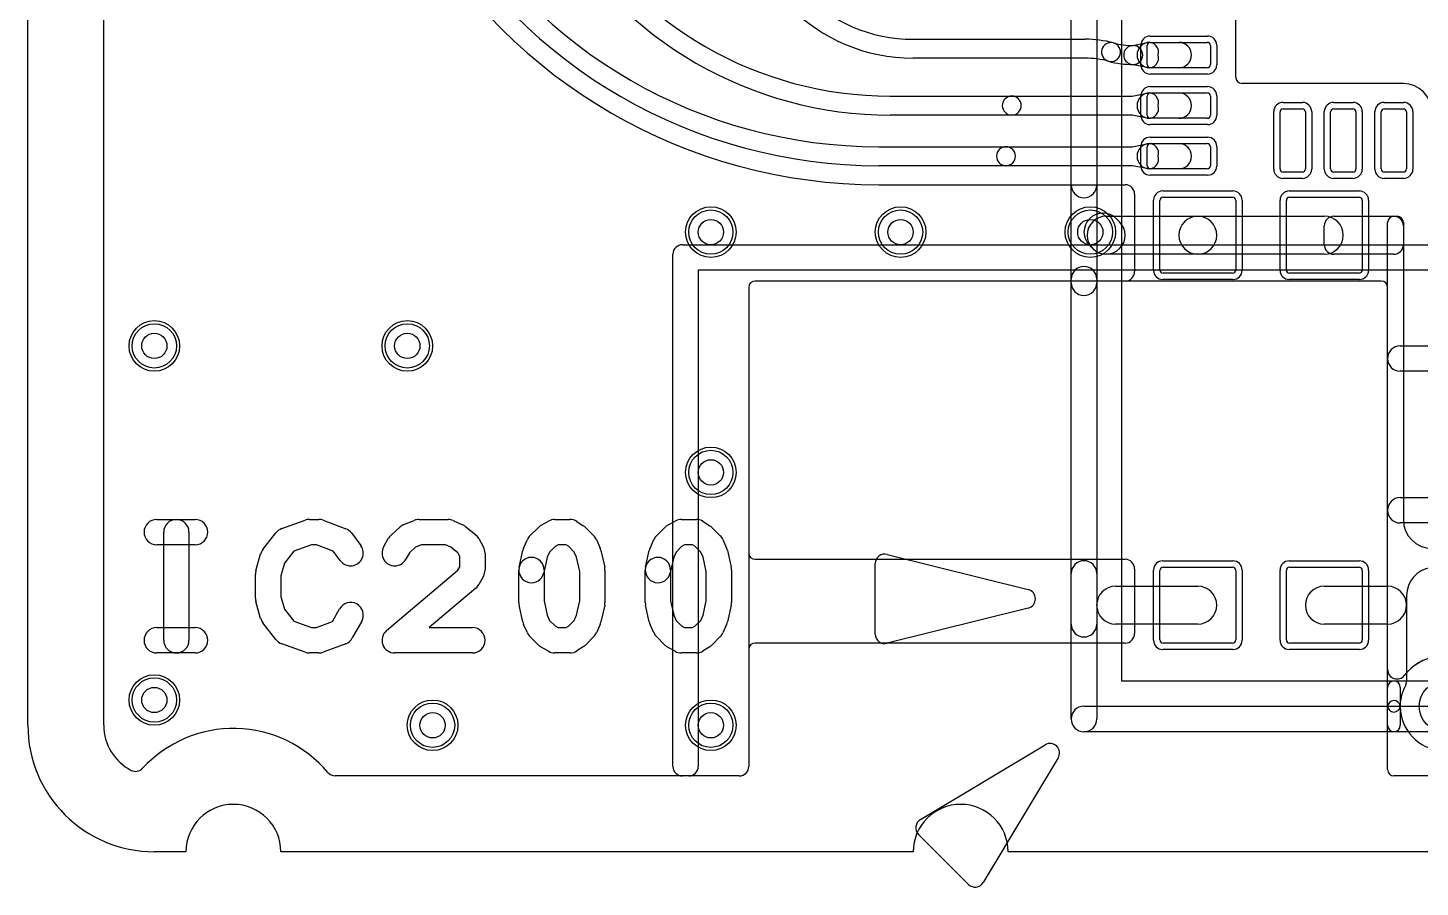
# Model space of a CAD drawing. Extents: x 0 to 20.5, y -0.5 to 20.
# Drawn here: x 0 to 11.01, y -0.28 to 6.52 of the extents above; entities that cross this region are included whole.
import ezdxf

# ---------------------------------------------------------------- set-up
doc = ezdxf.new("R2010")
doc.units = 0
for name, color, linetype in [('Hole', 1, 'CONTINUOUS'), ('L1', 3, 'CONTINUOUS'), ('L2', 3, 'CONTINUOUS'), ('L3', 3, 'CONTINUOUS'), ('L4', 3, 'CONTINUOUS'), ('MetalMask-A', 176, 'CONTINUOUS'), ('Outline', 7, 'CONTINUOUS'), ('PartsArea-A', 111, 'CONTINUOUS'), ('PartsSilk-A', 221, 'CONTINUOUS'), ('Resist-A', 2, 'CONTINUOUS'), ('Resist-B', 2, 'CONTINUOUS'), ('Silk-A', 140, 'CONTINUOUS')]:
    doc.layers.add(name, color=color, linetype=linetype)

msp = doc.modelspace()

# ---------------------------------------------------------------- linework, layer by layer
at = {"layer": 'Hole'}
for centre in [(5.4, 4.9), (6.9, 4.9), (8.4, 4.9), (1, 4), (3, 4), (5.4, 3), (1, 1.2), (3.2, 1), (5.4, 1)]:
    msp.add_circle(centre, 0.1, dxfattribs=at)
at = {"layer": 'L1'}
for p, q in [((0.6, 1), (0.6, 14.32503)), ((9.55004, 6.12501), (9.55004, 7.09999)), ((7, 6.425), (8.35943, 6.425)), ((8.72481, 6.3736), (8.85, 6.39813)), ((8.86923, 6.4), (9.1, 6.4)), ((8.875, 6.4), (9.325, 6.4)), ((8.35943, 6.275), (7, 6.275)), ((8.85, 6.225), (8.85, 6.375)), ((9.35, 6.375), (9.35, 6.225)), ((8.85, 6.20187), (8.72481, 6.2264)), ((9.1, 6.2), (8.86923, 6.2)), ((9.325, 6.2), (8.875, 6.2)), ((10.875, 6.07504), (9.60001, 6.07504)), ((6.81872, 5.975), (7.77898, 5.975)), ((7.77898, 5.975), (8.73195, 5.975)), ((8.73195, 5.975), (8.85, 5.99813)), ((8.85, 5.825), (8.85, 5.975)), ((8.86923, 6), (9.1, 6)), ((8.875, 6), (9.325, 6)), ((9.35, 5.975), (9.35, 5.825)), ((9.9, 5.4), (9.9, 5.85)), ((9.925, 5.875), (10.075, 5.875)), ((10.1, 5.85), (10.1, 5.4)), ((10.3, 5.4), (10.3, 5.85)), ((10.325, 5.875), (10.475, 5.875)), ((10.5, 5.85), (10.5, 5.4)), ((10.7, 5.4), (10.7, 5.85)), ((10.725, 5.875), (10.875, 5.875)), ((10.9, 5.85), (10.9, 5.4)), ((7.77898, 5.825), (6.81872, 5.825)), ((8.73195, 5.825), (7.77898, 5.825)), ((8.85, 5.80187), (8.73195, 5.825)), ((9.1, 5.8), (8.86923, 5.8)), ((9.325, 5.8), (8.875, 5.8)), ((6.72701, 5.575), (7.73312, 5.575)), ((7.73312, 5.575), (8.73195, 5.575)), ((8.73195, 5.575), (8.85, 5.59813)), ((8.85, 5.425), (8.85, 5.575)), ((8.86923, 5.6), (9.1, 5.6)), ((8.875, 5.6), (9.325, 5.6)), ((9.35, 5.575), (9.35, 5.425)), ((7.73312, 5.425), (6.72701, 5.425)), ((8.73195, 5.425), (7.73312, 5.425)), ((8.85, 5.40187), (8.73195, 5.425)), ((9.1, 5.4), (8.86923, 5.4)), ((9.325, 5.4), (8.875, 5.4)), ((10.075, 5.375), (9.925, 5.375)), ((10.475, 5.375), (10.325, 5.375)), ((10.875, 5.375), (10.725, 5.375)), ((6.72702, 5.27496), (8.67503, 5.27496)), ((8.75, 5.19999), (8.75, 4.58751)), ((8.975, 5.175), (9.525, 5.175)), ((9.975, 5.175), (10.525, 5.175)), ((8.95, 4.6), (8.95, 5.15)), ((9.55, 5.15), (9.55, 4.6)), ((9.95, 4.6), (9.95, 5.15)), ((10.55, 5.15), (10.55, 4.6)), ((8.525, 5.025), (9.25, 5.025)), ((8.60607, 5.00607), (8.63107, 4.98107)), ((9.25, 5.025), (10.25, 5.025)), ((10.32497, 5.025), (10.80003, 5.025)), ((10.75004, 1.154), (10.75004, 4.97503)), ((10.80001, 5.025), (10.82499, 5.025)), ((10.87496, 4.97503), (10.87496, 2.625)), ((10.25, 4.79997), (10.25, 4.95003)), ((10.875, 4.95003), (10.875, 4.79997)), ((8.41893, 4.76893), (8.39393, 4.79393)), ((9.25, 4.725), (8.525, 4.725)), ((10.25, 4.725), (9.25, 4.725)), ((10.80003, 4.725), (10.32497, 4.725)), ((9.525, 4.575), (8.975, 4.575)), ((10.525, 4.575), (9.975, 4.575)), ((5.69996, 4.4625), (5.69996, 2.3625)), ((8.67503, 4.51254), (5.75, 4.51254)), ((10.85, 4), (11.325, 4)), ((11.325, 3.8), (10.85, 3.8)), ((10.85, 2.8), (11.325, 2.8)), ((11.325, 2.6), (10.85, 2.6)), ((5.75, 2.31246), (8.67503, 2.31246)), ((8.75, 2.23749), (8.75, 1.72501)), ((8.95, 1.675), (8.95, 2.225)), ((8.975, 2.25), (9.525, 2.25)), ((9.55, 2.225), (9.55, 1.675)), ((9.95, 1.675), (9.95, 2.225)), ((9.975, 2.25), (10.525, 2.25)), ((10.55, 2.225), (10.55, 1.675)), ((8.6, 2.1), (9.25, 2.1)), ((10.25, 2.1), (10.75004, 2.1)), ((10.89996, 2.025), (10.89996, 1.34365)), ((9.25, 1.8), (8.6, 1.8)), ((10.75004, 1.8), (10.25, 1.8)), ((5.69996, 1.6), (5.69996, 0.7)), ((8.67503, 1.65004), (5.75, 1.65004)), ((9.525, 1.65), (8.975, 1.65)), ((10.525, 1.65), (9.975, 1.65)), ((10.75, 1), (10.75, 1.3)), ((10.85, 1.3), (10.85, 1)), ((10.75004, 0.64997), (10.75004, 1.146)), ((5.7, 0.69684), (5.7, 0.67497)), ((5.62503, 0.6), (2.42929, 0.6)), ((11.75003, 0.6), (10.80001, 0.6))]:
    msp.add_line(p, q, dxfattribs=at)
for centre in [(5.4, 4.9), (6.9, 4.9), (8.4, 4.9), (1, 4), (3, 4), (5.4, 3), (1, 1.2), (11.2, 1.15), (3.2, 1), (5.4, 1)]:
    msp.add_circle(centre, 0.2, dxfattribs=at)
for centre, radius, start, end in [((7, 7.65), 1.375, 180, -90), ((7, 7.65), 1.225, 180, -90), ((6.72701, 9.5), 3.925, -149.999988, -90), ((6.72707, 9.5), 4.22504, -149.999987, -90.000678), ((6.72701, 9.5), 4.075, -149.999975, -90), ((6.81872, 8.9), 2.925, -149.999788, -90), ((6.81872, 8.9), 3.075, -149.999763, -90), ((8.35943, 5.56034), 0.86466, 75.000715, 90), ((8.56381, 6.32309), 0.075, 75.002154, -104.999701), ((8.5638, 6.3231), 0.075, -104.997846, 75.000766), ((8.73923, 6.97778), 0.60278, -104.999932, -90), ((8.86923, 6.3), 0.1, 90, -90), ((8.875, 6.375), 0.025, 90, 180), ((8.86442, 6.32453), 0.075, -19.089605, 101.086205), ((9.1, 6.3), 0.1, -90, 90), ((9.325, 6.375), 0.025, 0, 90), ((8.35943, 5.56034), 0.71466, 75.000766, 90), ((8.73923, 6.3), 0.075, 101.085197, -101.085197), ((8.73923, 6.3), 0.075, -90, 90), ((8.86442, 6.27547), 0.075, -101.085197, 19.089605), ((8.73923, 6.97778), 0.75278, -104.999714, -90), ((8.875, 6.225), 0.025, 180, -90), ((9.325, 6.225), 0.025, -90, 0), ((9.60001, 6.12501), 0.04997, 180, -90), ((10.875, 5.85), 0.22504, 0, 90), ((7.77898, 5.9), 0.075, 90, -90), ((7.77898, 5.9), 0.075, -90, 90), ((8.86923, 5.9), 0.1, 90, -90), ((8.875, 5.975), 0.025, 90, 180), ((8.86442, 5.92453), 0.075, -19.089605, 101.086205), ((9.1, 5.9), 0.1, -90, 90), ((9.325, 5.975), 0.025, 0, 90), ((8.86442, 5.87547), 0.075, -101.085197, 19.089605), ((9.925, 5.85), 0.025, 90, 180), ((10.075, 5.85), 0.025, 0, 90), ((10.325, 5.85), 0.025, 90, 180), ((10.475, 5.85), 0.025, 0, 90), ((10.725, 5.85), 0.025, 90, 180), ((10.875, 5.85), 0.025, 0, 90), ((8.875, 5.825), 0.025, 180, -90), ((9.325, 5.825), 0.025, -90, 0), ((7.73312, 5.5), 0.075, 90, -90), ((7.73312, 5.5), 0.075, -90, 90), ((8.86923, 5.5), 0.1, 90, -90), ((8.875, 5.575), 0.025, 90, 180), ((8.86442, 5.52453), 0.075, -19.089605, 101.086205), ((9.1, 5.5), 0.1, -90, 90), ((9.325, 5.575), 0.025, 0, 90), ((8.86442, 5.47547), 0.075, -101.085197, 19.089605), ((8.875, 5.425), 0.025, 180, -90), ((9.325, 5.425), 0.025, -90, 0), ((9.925, 5.4), 0.025, 180, -90), ((10.075, 5.4), 0.025, -90, 0), ((10.325, 5.4), 0.025, 180, -90), ((10.475, 5.4), 0.025, -90, 0), ((10.725, 5.4), 0.025, 180, -90), ((10.875, 5.4), 0.025, -90, 0), ((8.67503, 5.19999), 0.07497, 0, 90), ((8.975, 5.15), 0.025, 90, 180), ((9.525, 5.15), 0.025, 0, 90), ((9.975, 5.15), 0.025, 90, 180), ((10.525, 5.15), 0.025, 0, 90), ((8.5, 4.9), 0.15, 45, -135), ((8.525, 4.875), 0.15, 90, -90), ((8.525, 4.875), 0.15, -135, 45), ((9.25, 4.875), 0.15, 90, -90), ((9.25, 4.875), 0.15, -90, 90), ((10.32497, 4.95003), 0.07497, 90, 180), ((10.25, 4.875), 0.15, -90, 90), ((10.80001, 4.97503), 0.04997, 90, 180), ((10.80003, 4.95003), 0.07497, 0, 90), ((10.82499, 4.97503), 0.04997, 0, 90), ((10.32497, 4.79997), 0.07497, 180, -90), ((10.80003, 4.79997), 0.07497, -90, 0), ((8.67503, 4.58751), 0.07497, -90, 0), ((8.975, 4.6), 0.025, 180, -90), ((9.525, 4.6), 0.025, -90, 0), ((9.975, 4.6), 0.025, 180, -90), ((10.525, 4.6), 0.025, -90, 0), ((5.75, 4.4625), 0.05004, 90, 180), ((10.85, 3.9), 0.1, 90, -90), ((10.85, 2.7), 0.1, 90, -90), ((11.1, 2.625), 0.22504, 180, -90), ((5.75, 2.3625), 0.05004, 180, -90), ((8.67503, 2.23749), 0.07497, 0, 90), ((8.975, 2.225), 0.025, 90, 180), ((9.525, 2.225), 0.025, 0, 90), ((9.975, 2.225), 0.025, 90, 180), ((10.525, 2.225), 0.025, 0, 90), ((11.12501, 2.02499), 0.22505, 98.133343, 179.997454), ((8.6, 1.95), 0.15, 90, -90), ((9.25, 1.95), 0.15, -90, 90), ((10.25, 1.95), 0.15, 90, -90), ((10.75004, 1.95), 0.15, -90, 90), ((8.67503, 1.72501), 0.07497, -90, 0), ((8.975, 1.675), 0.025, 180, -90), ((9.525, 1.675), 0.025, -90, 0), ((9.975, 1.675), 0.025, 180, -90), ((10.525, 1.675), 0.025, -90, 0), ((5.75, 1.6), 0.05004, 90, 180), ((10.8, 1.3), 0.05, 0, 180), ((10.84999, 1.34365), 0.04997, -28.955478, 0), ((11.2, 1.15), 0.35004, 151.045714, 179.427094), ((10.80001, 1.146), 0.04997, 0.573283, 180), ((10.80001, 1.154), 0.04997, 180, -0.573283), ((11.2, 1.15), 0.35004, -179.427094, -7.176584), ((1, 1), 0.4, 180, -117.083928), ((10.8, 1), 0.05, 180, 0), ((1.625, 0), 0.975, 40.004809, 137.405803), ((5.62503, 0.67497), 0.07497, -90, 0), ((5.75, 0.7), 0.05004, 180, -178.557029), ((5.62503, 0.69685), 0.07497, -0.007642, 1.444511), ((0.85203, 0.71064), 0.075, -117.084324, -42.59539), ((2.42929, 0.675), 0.075, -139.991968, -90), ((10.80001, 0.64997), 0.04997, 180, -90)]:
    msp.add_arc(centre, radius, start, end, dxfattribs=at)
at = {"layer": 'L2'}
for p, q in [((0.6, 1), (0.6, 14.325)), ((5.17497, 4.8), (12.02503, 4.8)), ((5.1, 0.67497), (5.1, 4.72503)), ((11.9, 4.6), (5.3, 4.6)), ((5.3, 4.6), (5.3, 0.675)), ((5.7, 4.4625), (5.7, 0.67497)), ((10.7, 4.5125), (5.75, 4.5125)), ((10.75, 1.44153), (10.75, 4.4625)), ((5.225, 0.6), (2.42929, 0.6)), ((5.62503, 0.6), (5.17497, 0.6))]:
    msp.add_line(p, q, dxfattribs=at)
for centre in [(5.4, 4.9), (6.9, 4.9), (8.4, 4.9), (1, 4), (3, 4), (5.4, 3), (1, 1.2), (3.2, 1), (5.4, 1)]:
    msp.add_circle(centre, 0.2, dxfattribs=at)
for centre, radius, start, end in [((5.17497, 4.72503), 0.07497, 90, 180), ((5.75, 4.4625), 0.05, 90, 180), ((10.7, 4.4625), 0.05, 0, 90), ((11.2, 1.15), 0.40004, 0, 142.14009), ((10.82497, 1.44153), 0.07497, 180, -37.858896), ((1, 1), 0.4, 180, -117.083928), ((1.625, 0), 0.975, 40.004809, 137.405803), ((5.17497, 0.67497), 0.07497, 180, -90), ((5.225, 0.675), 0.075, -90, 0), ((5.62503, 0.67497), 0.07497, -90, 0), ((0.85203, 0.71064), 0.075, -117.084324, -42.59539), ((2.42929, 0.675), 0.075, -139.991968, -90)]:
    msp.add_arc(centre, radius, start, end, dxfattribs=at)
at = {"layer": 'L3'}
for p, q in [((0.6, 1), (0.6, 14.325)), ((5.17497, 4.8), (12.02503, 4.8)), ((5.1, 0.67497), (5.1, 4.72503)), ((11.9, 4.6), (5.3, 4.6)), ((5.3, 4.6), (5.3, 0.675)), ((5.7, 4.4625), (5.7, 0.67497)), ((10.7, 4.5125), (5.75, 4.5125)), ((10.75, 1.44153), (10.75, 4.4625)), ((5.225, 0.6), (2.42929, 0.6)), ((5.62503, 0.6), (5.17497, 0.6))]:
    msp.add_line(p, q, dxfattribs=at)
for centre in [(5.4, 4.9), (6.9, 4.9), (8.4, 4.9), (1, 4), (3, 4), (5.4, 3), (1, 1.2), (3.2, 1), (5.4, 1)]:
    msp.add_circle(centre, 0.2, dxfattribs=at)
for centre, radius, start, end in [((5.17497, 4.72503), 0.07497, 90, 180), ((5.75, 4.4625), 0.05, 90, 180), ((10.7, 4.4625), 0.05, 0, 90), ((11.2, 1.15), 0.40004, 0, 142.14009), ((10.82497, 1.44153), 0.07497, 180, -37.858896), ((1, 1), 0.4, 180, -117.083928), ((1.625, 0), 0.975, 40.004809, 137.405803), ((5.17497, 0.67497), 0.07497, 180, -90), ((5.225, 0.675), 0.075, -90, 0), ((5.62503, 0.67497), 0.07497, -90, 0), ((0.85203, 0.71064), 0.075, -117.084324, -42.59539), ((2.42929, 0.675), 0.075, -139.991968, -90)]:
    msp.add_arc(centre, radius, start, end, dxfattribs=at)
at = {"layer": 'L4'}
for p, q in [((0.6, 1), (0.6, 14.325)), ((5.17497, 4.8), (12.02503, 4.8)), ((5.1, 0.67497), (5.1, 4.72503)), ((11.9, 4.6), (5.3, 4.6)), ((5.3, 4.6), (5.3, 0.675)), ((5.7, 4.4625), (5.7, 0.67497)), ((10.7, 4.5125), (5.75, 4.5125)), ((10.75, 1.44153), (10.75, 4.4625)), ((5.225, 0.6), (2.42929, 0.6)), ((5.62503, 0.6), (5.17497, 0.6))]:
    msp.add_line(p, q, dxfattribs=at)
for centre in [(5.4, 4.9), (6.9, 4.9), (8.4, 4.9), (1, 4), (3, 4), (5.4, 3), (1, 1.2), (11.2, 1.15), (3.2, 1), (5.4, 1)]:
    msp.add_circle(centre, 0.2, dxfattribs=at)
for centre, radius, start, end in [((9.85, 6.2), 7.02504, 0, 90), ((9.85, 6.2), 6.875, 0, 90), ((9.85, 6.2), 6.725, 0, 90), ((9.85, 6.2), 6.575, 0, 90), ((9.85, 6.2), 6.425, 0, 90), ((9.85, 6.2), 6.27496, 0, 90), ((5.17497, 4.72503), 0.07497, 90, 180), ((5.75, 4.4625), 0.05, 90, 180), ((10.7, 4.4625), 0.05, 0, 90), ((11.2, 1.15), 0.40004, 83.355178, 142.14009), ((10.82497, 1.44153), 0.07497, 180, -37.858896), ((1, 1), 0.4, 180, -117.083928), ((1.625, 0), 0.975, 40.004809, 137.405803), ((5.17497, 0.67497), 0.07497, 180, -90), ((5.225, 0.675), 0.075, -90, 0), ((5.62503, 0.67497), 0.07497, -90, 0), ((0.85203, 0.71064), 0.075, -117.084324, -42.59539), ((2.42929, 0.675), 0.075, -139.991968, -90)]:
    msp.add_arc(centre, radius, start, end, dxfattribs=at)
at = {"layer": 'MetalMask-A'}
for p, q in [((8.875, 6.4), (9.325, 6.4)), ((8.85, 6.225), (8.85, 6.375)), ((9.35, 6.375), (9.35, 6.225)), ((9.325, 6.2), (8.875, 6.2)), ((8.85, 5.825), (8.85, 5.975)), ((8.875, 6), (9.325, 6)), ((9.35, 5.975), (9.35, 5.825)), ((9.9, 5.4), (9.9, 5.85)), ((9.925, 5.875), (10.075, 5.875)), ((10.1, 5.85), (10.1, 5.4)), ((10.3, 5.4), (10.3, 5.85)), ((10.325, 5.875), (10.475, 5.875)), ((10.5, 5.85), (10.5, 5.4)), ((10.7, 5.4), (10.7, 5.85)), ((10.725, 5.875), (10.875, 5.875)), ((10.9, 5.85), (10.9, 5.4)), ((9.325, 5.8), (8.875, 5.8)), ((8.85, 5.425), (8.85, 5.575)), ((8.875, 5.6), (9.325, 5.6)), ((9.35, 5.575), (9.35, 5.425)), ((9.325, 5.4), (8.875, 5.4)), ((10.075, 5.375), (9.925, 5.375)), ((10.475, 5.375), (10.325, 5.375)), ((10.875, 5.375), (10.725, 5.375)), ((8.975, 5.175), (9.525, 5.175)), ((9.975, 5.175), (10.525, 5.175)), ((8.95, 4.6), (8.95, 5.15)), ((9.55, 5.15), (9.55, 4.6)), ((9.95, 4.6), (9.95, 5.15)), ((10.55, 5.15), (10.55, 4.6)), ((9.525, 4.575), (8.975, 4.575)), ((10.525, 4.575), (9.975, 4.575)), ((8.95, 1.675), (8.95, 2.225)), ((8.975, 2.25), (9.525, 2.25)), ((9.55, 2.225), (9.55, 1.675)), ((9.95, 1.675), (9.95, 2.225)), ((9.975, 2.25), (10.525, 2.25)), ((10.55, 2.225), (10.55, 1.675)), ((9.525, 1.65), (8.975, 1.65)), ((10.525, 1.65), (9.975, 1.65))]:
    msp.add_line(p, q, dxfattribs=at)
for centre, start, end in [((8.875, 6.375), 90, 180), ((9.325, 6.375), 0, 90), ((8.875, 6.225), 180, -90), ((9.325, 6.225), -90, 0), ((8.875, 5.975), 90, 180), ((9.325, 5.975), 0, 90), ((9.925, 5.85), 90, 180), ((10.075, 5.85), 0, 90), ((10.325, 5.85), 90, 180), ((10.475, 5.85), 0, 90), ((10.725, 5.85), 90, 180), ((10.875, 5.85), 0, 90), ((8.875, 5.825), 180, -90), ((9.325, 5.825), -90, 0), ((8.875, 5.575), 90, 180), ((9.325, 5.575), 0, 90), ((8.875, 5.425), 180, -90), ((9.325, 5.425), -90, 0), ((9.925, 5.4), 180, -90), ((10.075, 5.4), -90, 0), ((10.325, 5.4), 180, -90), ((10.475, 5.4), -90, 0), ((10.725, 5.4), 180, -90), ((10.875, 5.4), -90, 0), ((8.975, 5.15), 90, 180), ((9.525, 5.15), 0, 90), ((9.975, 5.15), 90, 180), ((10.525, 5.15), 0, 90), ((8.975, 4.6), 180, -90), ((9.525, 4.6), -90, 0), ((9.975, 4.6), 180, -90), ((10.525, 4.6), -90, 0), ((8.975, 2.225), 90, 180), ((9.525, 2.225), 0, 90), ((9.975, 2.225), 90, 180), ((10.525, 2.225), 0, 90), ((8.975, 1.675), 180, -90), ((9.525, 1.675), -90, 0), ((9.975, 1.675), 180, -90), ((10.525, 1.675), -90, 0)]:
    msp.add_arc(centre, 0.025, start, end, dxfattribs=at)
at = {"layer": 'Outline'}
for p, q in [((0, 1), (0, 15)), ((1.25, 0), (1, 0)), ((7, 0), (2, 0)), ((19, 0), (7.75, 0))]:
    msp.add_line(p, q, dxfattribs=at)
for centre, radius, start, end in [((1, 1), 1, 180, -90), ((1.625, 0), 0.375, 0, 180), ((7.375, 0), 0.375, 0, 180)]:
    msp.add_arc(centre, radius, start, end, dxfattribs=at)
at = {"layer": 'PartsArea-A'}
for p, q in [((8.65, 1.35), (8.65, 8.05)), ((15.35, 1.35), (8.65, 1.35))]:
    msp.add_line(p, q, dxfattribs=at)
at = {"layer": 'PartsSilk-A'}
for p, q in [((8.2484, 1.05), (8.2484, 8.35)), ((8.4516, 8.2484), (8.4516, 1.05)), ((8.35, 1.1516), (15.5484, 1.1516)), ((15.65, 0.9484), (8.35, 0.9484)), ((7.05654, 0.25392), (8.04275, 0.84565)), ((8.14565, 0.74275), (7.55392, -0.24346)), ((7.43658, -0.25791), (7.04209, 0.13658))]:
    msp.add_line(p, q, dxfattribs=at)
for centre, radius, start, end in [((8.35, 1.05), 0.1016, 90, -90), ((8.35, 1.05), 0.1016, 180, 0), ((8.08134, 0.78134), 0.075, -30.966377, 120.963892), ((7.09512, 0.18961), 0.075, 120.959826, -135), ((7.48961, -0.20487), 0.075, -134.994598, -30.96382)]:
    msp.add_arc(centre, radius, start, end, dxfattribs=at)
at = {"layer": 'Resist-A'}
for p, q in [((8.8725, 6.45), (9.3275, 6.45)), ((8.8, 6.2225), (8.8, 6.3775)), ((9.4, 6.3775), (9.4, 6.2225)), ((9.3275, 6.15), (8.8725, 6.15)), ((8.8, 5.8225), (8.8, 5.9775)), ((8.8725, 6.05), (9.3275, 6.05)), ((9.4, 5.9775), (9.4, 5.8225)), ((9.85, 5.3975), (9.85, 5.8525)), ((9.9225, 5.925), (10.0775, 5.925)), ((10.15, 5.8525), (10.15, 5.3975)), ((10.25, 5.3975), (10.25, 5.8525)), ((10.3225, 5.925), (10.4775, 5.925)), ((10.55, 5.8525), (10.55, 5.3975)), ((10.65, 5.3975), (10.65, 5.8525)), ((10.7225, 5.925), (10.8775, 5.925)), ((10.95, 5.8525), (10.95, 5.3975)), ((9.3275, 5.75), (8.8725, 5.75)), ((8.8725, 5.65), (9.3275, 5.65)), ((8.8, 5.4225), (8.8, 5.5775)), ((9.4, 5.5775), (9.4, 5.4225)), ((9.3275, 5.35), (8.8725, 5.35)), ((10.0775, 5.325), (9.9225, 5.325)), ((10.4775, 5.325), (10.3225, 5.325)), ((10.8775, 5.325), (10.7225, 5.325)), ((8.9725, 5.225), (9.5275, 5.225)), ((9.9725, 5.225), (10.5275, 5.225)), ((8.9, 4.5975), (8.9, 5.1525)), ((9.6, 5.1525), (9.6, 4.5975)), ((9.9, 4.5975), (9.9, 5.1525)), ((10.6, 5.1525), (10.6, 4.5975)), ((9.5275, 4.525), (8.9725, 4.525)), ((10.5275, 4.525), (9.9725, 4.525)), ((8.9, 1.6725), (8.9, 2.2275)), ((8.9725, 2.3), (9.5275, 2.3)), ((9.6, 2.2275), (9.6, 1.6725)), ((9.9, 1.6725), (9.9, 2.2275)), ((9.9725, 2.3), (10.5275, 2.3)), ((10.6, 2.2275), (10.6, 1.6725)), ((9.5275, 1.6), (8.9725, 1.6)), ((10.5275, 1.6), (9.9725, 1.6))]:
    msp.add_line(p, q, dxfattribs=at)
for centre in [(5.4, 4.9), (6.9, 4.9), (8.4, 4.9), (1, 4), (3, 4), (5.4, 3), (1, 1.2), (3.2, 1), (5.4, 1)]:
    msp.add_circle(centre, 0.175, dxfattribs=at)
for centre, start, end in [((8.8725, 6.3775), 90, 180), ((9.3275, 6.3775), 0, 90), ((8.8725, 6.2225), 180, -90), ((9.3275, 6.2225), -90, 0), ((8.8725, 5.9775), 90, 180), ((9.3275, 5.9775), 0, 90), ((9.9225, 5.8525), 90, 180), ((10.0775, 5.8525), 0, 90), ((10.3225, 5.8525), 90, 180), ((10.4775, 5.8525), 0, 90), ((10.7225, 5.8525), 90, 180), ((10.8775, 5.8525), 0, 90), ((8.8725, 5.8225), 180, -90), ((9.3275, 5.8225), -90, 0), ((8.8725, 5.5775), 90, 180), ((9.3275, 5.5775), 0, 90), ((8.8725, 5.4225), 180, -90), ((9.3275, 5.4225), -90, 0), ((9.9225, 5.3975), 180, -90), ((10.0775, 5.3975), -90, 0), ((10.3225, 5.3975), 180, -90), ((10.4775, 5.3975), -90, 0), ((10.7225, 5.3975), 180, -90), ((10.8775, 5.3975), -90, 0), ((8.9725, 5.1525), 90, 180), ((9.5275, 5.1525), 0, 90), ((9.9725, 5.1525), 90, 180), ((10.5275, 5.1525), 0, 90), ((8.9725, 4.5975), 180, -90), ((9.5275, 4.5975), -90, 0), ((9.9725, 4.5975), 180, -90), ((10.5275, 4.5975), -90, 0), ((8.9725, 2.2275), 90, 180), ((9.5275, 2.2275), 0, 90), ((9.9725, 2.2275), 90, 180), ((10.5275, 2.2275), 0, 90), ((8.9725, 1.6725), 180, -90), ((9.5275, 1.6725), -90, 0), ((9.9725, 1.6725), 180, -90), ((10.5275, 1.6725), -90, 0)]:
    msp.add_arc(centre, 0.0725, start, end, dxfattribs=at)
at = {"layer": 'Resist-B'}
for centre in [(5.4, 4.9), (6.9, 4.9), (8.4, 4.9), (1, 4), (3, 4), (5.4, 3), (1, 1.2), (3.2, 1), (5.4, 1)]:
    msp.add_circle(centre, 0.175, dxfattribs=at)
at = {"layer": 'Silk-A'}
for p, q in [((8.2484, 5.27327), (8.2484, 8.35)), ((8.4516, 8.2484), (8.4516, 5.27327)), ((8.2484, 4.5), (8.2484, 4.52673)), ((8.4516, 4.52673), (8.4516, 4.5)), ((1.01852, 2.62778), (1.32222, 2.62778)), ((2.00687, 2.5552), (2.19206, 2.62187)), ((2.22593, 2.62778), (2.3, 2.62778)), ((2.33511, 2.62141), (2.51289, 2.55474)), ((2.87015, 2.50211), (2.94422, 2.56877)), ((2.97324, 2.58699), (3.05472, 2.62033)), ((3.09259, 2.62778), (3.32222, 2.62778)), ((3.36326, 2.61897), (3.43734, 2.58563)), ((3.45962, 2.57184), (3.5411, 2.50518)), ((3.97003, 2.4985), (4.0367, 2.56516)), ((4.05838, 2.58159), (4.11764, 2.61493)), ((4.16667, 2.62778), (4.28519, 2.62778)), ((4.33927, 2.61189), (4.39112, 2.57855)), ((4.40775, 2.56515), (4.47441, 2.49849)), ((4.97003, 2.4985), (5.0367, 2.56516)), ((5.05838, 2.58159), (5.11764, 2.61493)), ((5.16667, 2.62778), (5.28519, 2.62778)), ((5.33927, 2.61189), (5.39112, 2.57855)), ((5.40775, 2.56515), (5.47441, 2.49849)), ((1.32222, 2.42778), (1.01852, 2.42778)), ((1.07407, 1.67222), (1.07407, 2.52778)), ((1.27407, 2.52778), (1.27407, 1.67222)), ((1.8581, 2.38917), (1.9618, 2.5225)), ((2.24338, 2.42778), (2.10188, 2.37684)), ((2.28187, 2.42778), (2.24338, 2.42778)), ((2.41501, 2.37785), (2.28187, 2.42778)), ((2.55814, 2.52063), (2.63221, 2.42063)), ((2.81258, 2.40968), (2.84962, 2.47635)), ((3.11226, 2.42778), (3.06508, 2.40847)), ((3.30075, 2.42778), (3.11226, 2.42778)), ((3.34321, 2.40867), (3.30075, 2.42778)), ((3.5652, 2.47634), (3.60223, 2.40967)), ((3.91973, 2.40172), (3.94936, 2.46839)), ((4.19287, 2.42778), (4.16841, 2.41402)), ((4.25581, 2.42778), (4.19287, 2.42778)), ((4.27392, 2.41614), (4.25581, 2.42778)), ((4.49508, 2.46839), (4.52471, 2.40172)), ((4.91973, 2.40172), (4.94936, 2.46839)), ((5.19287, 2.42778), (5.16841, 2.41402)), ((5.25581, 2.42778), (5.19287, 2.42778)), ((5.27392, 2.41614), (5.25581, 2.42778)), ((5.49508, 2.46839), (5.52471, 2.40172)), ((1.80365, 2.22121), (1.84069, 2.35455)), ((2.10188, 2.37684), (2.0281, 2.28198)), ((2.47149, 2.30159), (2.41501, 2.37785)), ((3.01635, 2.36462), (2.98742, 2.31254)), ((3.06508, 2.40847), (3.01635, 2.36462)), ((3.39965, 2.3625), (3.34321, 2.40867)), ((3.41481, 2.3352), (3.39965, 2.3625)), ((3.41481, 2.25369), (3.41481, 2.3352)), ((3.61481, 2.36111), (3.61481, 2.22778)), ((3.88386, 2.24947), (3.91349, 2.3828)), ((4.10656, 2.32964), (4.0791, 2.20609)), ((4.12458, 2.3702), (4.10656, 2.32964)), ((4.16841, 2.41402), (4.12458, 2.3702)), ((4.31986, 2.3702), (4.27392, 2.41614)), ((4.33788, 2.32964), (4.31986, 2.3702)), ((4.36296, 2.2168), (4.33788, 2.32964)), ((4.53095, 2.3828), (4.56058, 2.24947)), ((4.88386, 2.24947), (4.91349, 2.3828)), ((5.10656, 2.32964), (5.0791, 2.20609)), ((5.12458, 2.3702), (5.10656, 2.32964)), ((5.16841, 2.41402), (5.12458, 2.3702)), ((5.31986, 2.3702), (5.27392, 2.41614)), ((5.33788, 2.32964), (5.31986, 2.3702)), ((5.36296, 2.2168), (5.33788, 2.32964)), ((5.53095, 2.3828), (5.56058, 2.24947)), ((6.79318, 2.3517), (7.90895, 2.07276)), ((2.0281, 2.28198), (2, 2.18081)), ((2.83541, 1.74856), (3.39923, 2.22564)), ((3.39923, 2.22564), (3.41481, 2.25369)), ((3.88148, 1.97222), (3.88148, 2.22778)), ((4.08148, 2.22778), (4.08148, 1.9832)), ((4.36296, 1.9832), (4.36296, 2.2168)), ((4.56296, 2.22778), (4.56296, 1.97222)), ((4.88148, 1.97222), (4.88148, 2.22778)), ((5.08148, 2.22778), (5.08148, 1.9832)), ((5.36296, 1.9832), (5.36296, 2.2168)), ((5.56296, 2.22778), (5.56296, 1.97222)), ((6.69999, 1.72106), (6.69999, 2.27894)), ((1.8, 2.00556), (1.8, 2.19444)), ((2, 2.18081), (2, 2.01919)), ((3.60223, 2.17922), (3.5652, 2.11255)), ((8.2484, 1.8), (8.2484, 2.2)), ((8.4516, 2.2), (8.4516, 1.8)), ((2, 2.01919), (2.0281, 1.91802)), ((3.54237, 2.08477), (3.17299, 1.77222)), ((4.08148, 1.9832), (4.10656, 1.87036)), ((4.33788, 1.87036), (4.36296, 1.9832)), ((5.08148, 1.9832), (5.10656, 1.87036)), ((5.33788, 1.87036), (5.36296, 1.9832)), ((1.84069, 1.84545), (1.80365, 1.97879)), ((2.0281, 1.91802), (2.10188, 1.82316)), ((2.40823, 1.81961), (2.46443, 1.92078)), ((3.91349, 1.8172), (3.88386, 1.95053)), ((4.56058, 1.95053), (4.53095, 1.8172)), ((4.91349, 1.8172), (4.88386, 1.95053)), ((5.56058, 1.95053), (5.53095, 1.8172)), ((7.90895, 1.92724), (6.79318, 1.6483)), ((1.01852, 1.77222), (1.32222, 1.77222)), ((1.9618, 1.6775), (1.8581, 1.81083)), ((2.10188, 1.82316), (2.24338, 1.77222)), ((2.24338, 1.77222), (2.28187, 1.77222)), ((2.28187, 1.77222), (2.40823, 1.81961)), ((2.63927, 1.82366), (2.5652, 1.69033)), ((3.17299, 1.77222), (3.51481, 1.77222)), ((3.94936, 1.73161), (3.91973, 1.79828)), ((4.10656, 1.87036), (4.12458, 1.8298)), ((4.12458, 1.8298), (4.16841, 1.78598)), ((4.16841, 1.78598), (4.19287, 1.77222)), ((4.19287, 1.77222), (4.25581, 1.77222)), ((4.25581, 1.77222), (4.27392, 1.78386)), ((4.27392, 1.78386), (4.31986, 1.8298)), ((4.31986, 1.8298), (4.33788, 1.87036)), ((4.52471, 1.79828), (4.49508, 1.73161)), ((4.94936, 1.73161), (4.91973, 1.79828)), ((5.10656, 1.87036), (5.12458, 1.8298)), ((5.12458, 1.8298), (5.16841, 1.78598)), ((5.16841, 1.78598), (5.19287, 1.77222)), ((5.19287, 1.77222), (5.25581, 1.77222)), ((5.25581, 1.77222), (5.27392, 1.78386)), ((5.27392, 1.78386), (5.31986, 1.8298)), ((5.31986, 1.8298), (5.33788, 1.87036)), ((5.52471, 1.79828), (5.49508, 1.73161)), ((4.0367, 1.63484), (3.97003, 1.7015)), ((4.47441, 1.70151), (4.40775, 1.63485)), ((5.0367, 1.63484), (4.97003, 1.7015)), ((5.47441, 1.70151), (5.40775, 1.63485)), ((1.32222, 1.57222), (1.01852, 1.57222)), ((2.19206, 1.57813), (2.00687, 1.6448)), ((2.3, 1.57222), (2.22593, 1.57222)), ((2.51289, 1.64526), (2.33511, 1.57859)), ((3.51481, 1.57222), (2.9, 1.57222)), ((4.11764, 1.58507), (4.05838, 1.61841)), ((4.28519, 1.57222), (4.16667, 1.57222)), ((4.39112, 1.62145), (4.33927, 1.58811)), ((5.11764, 1.58507), (5.05838, 1.61841)), ((5.28519, 1.57222), (5.16667, 1.57222)), ((5.39112, 1.62145), (5.33927, 1.58811))]:
    msp.add_line(p, q, dxfattribs=at)
for centre, radius, start, end in [((8.35, 5.27327), 0.1016, 180, 0), ((8.35, 4.52673), 0.1016, 0, 180), ((8.35, 4.5), 0.1016, 180, 0), ((1.01852, 2.52778), 0.1, 90, -90), ((1.17407, 2.52778), 0.1, 0, 180), ((1.32222, 2.52778), 0.1, -90, 90), ((2.04074, 2.46111), 0.1, 109.797583, 142.128534), ((2.22593, 2.52778), 0.1, 90, 109.797583), ((2.3, 2.52778), 0.1, 69.444625, 90), ((2.47778, 2.46111), 0.1, 36.526127, 69.444625), ((3.01111, 2.49444), 0.1, 112.253604, 131.98593), ((3.09259, 2.52778), 0.1, 90, 112.253404), ((3.32222, 2.52778), 0.1, 65.769903, 90), ((3.3963, 2.49444), 0.1, 50.713818, 65.769682), ((4.10741, 2.49444), 0.1, 119.361811, 134.995949), ((4.16667, 2.52778), 0.1, 90, 119.361811), ((4.28519, 2.52778), 0.1, 57.260298, 90), ((4.33704, 2.49444), 0.1, 45, 57.260298), ((5.10741, 2.49444), 0.1, 119.361811, 134.995949), ((5.16667, 2.52778), 0.1, 90, 119.361811), ((5.28519, 2.52778), 0.1, 57.260298, 90), ((5.33704, 2.49444), 0.1, 45, 57.260298), ((2.93704, 2.42778), 0.1, 131.984231, 150.944666), ((3.47778, 2.42778), 0.1, 29.051265, 50.712891), ((4.04074, 2.42778), 0.1, 134.995949, 156.039256), ((4.4037, 2.42778), 0.1, 23.960744, 45), ((5.04074, 2.42778), 0.1, 134.995949, 156.039256), ((5.4037, 2.42778), 0.1, 23.960744, 45), ((1.93704, 2.32778), 0.1, 142.128534, 164.472515), ((2.55185, 2.36111), 0.1, -143.473873, 36.527348), ((2.9, 2.36111), 0.1, 150.943726, -29.055334), ((3.51481, 2.36111), 0.1, 0, 29.048766), ((3.98148, 2.22778), 0.1, 0, 180), ((4.01111, 2.36111), 0.1, 156.039256, 167.473057), ((4.43333, 2.36111), 0.1, 12.526943, 23.960744), ((4.98148, 2.22778), 0.1, 0, 180), ((5.01111, 2.36111), 0.1, 156.039256, 167.473057), ((5.43333, 2.36111), 0.1, 12.526943, 23.960744), ((6.77499, 2.27894), 0.075, 75.963757, 180), ((1.9, 2.19444), 0.1, 164.472515, 180), ((3.51481, 2.22778), 0.1, -29.051265, 0), ((3.98148, 2.22778), 0.1, 167.473057, -12.529263), ((4.46296, 2.22778), 0.1, 0, 12.526943), ((4.98148, 2.22778), 0.1, 167.473057, -12.529263), ((5.46296, 2.22778), 0.1, 0, 12.526943), ((8.35, 2.2), 0.1016, 0, 180), ((3.47778, 2.16111), 0.1, -49.765997, -29.048766), ((1.9, 2.00556), 0.1, 180, -164.472515), ((7.89076, 2), 0.075, -75.963757, 75.963948), ((2.55185, 1.87222), 0.1, -29.051265, 150.946126), ((3.98148, 1.97222), 0.1, 180, -167.473057), ((4.46296, 1.97222), 0.1, -12.526943, 0), ((4.98148, 1.97222), 0.1, 180, -167.473057), ((5.46296, 1.97222), 0.1, -12.526943, 0), ((1.01852, 1.67222), 0.1, 90, -90), ((1.32222, 1.67222), 0.1, -90, 90), ((1.93704, 1.87222), 0.1, -164.472515, -142.128534), ((3.51481, 1.67222), 0.1, -90, 90), ((4.01111, 1.83889), 0.1, -167.473057, -156.039256), ((4.43333, 1.83889), 0.1, -23.960744, -12.526943), ((5.01111, 1.83889), 0.1, -167.473057, -156.039256), ((5.43333, 1.83889), 0.1, -23.960744, -12.526943), ((8.35, 1.8), 0.1016, 180, 0), ((1.17407, 1.67222), 0.1, 180, 0), ((2.04074, 1.73889), 0.1, -142.128534, -109.797583), ((2.47778, 1.73889), 0.1, -69.444625, -29.051265), ((2.9, 1.67222), 0.1, 130.234003, -90), ((4.04074, 1.77222), 0.1, -156.039256, -134.995949), ((4.4037, 1.77222), 0.1, -45, -23.960744), ((5.04074, 1.77222), 0.1, -156.039256, -134.995949), ((5.4037, 1.77222), 0.1, -45, -23.960744), ((6.77499, 1.72106), 0.075, 180, -75.963846), ((2.22593, 1.67222), 0.1, -109.797583, -90), ((2.3, 1.67222), 0.1, -90, -69.444625), ((4.10741, 1.70556), 0.1, -134.995949, -119.361811), ((4.16667, 1.67222), 0.1, -119.361811, -90), ((4.28519, 1.67222), 0.1, -90, -57.260298), ((4.33704, 1.70556), 0.1, -57.260298, -45), ((5.10741, 1.70556), 0.1, -134.995949, -119.361811), ((5.16667, 1.67222), 0.1, -119.361811, -90), ((5.28519, 1.67222), 0.1, -90, -57.260298), ((5.33704, 1.70556), 0.1, -57.260298, -45)]:
    msp.add_arc(centre, radius, start, end, dxfattribs=at)

doc.saveas('drawing.dxf')
